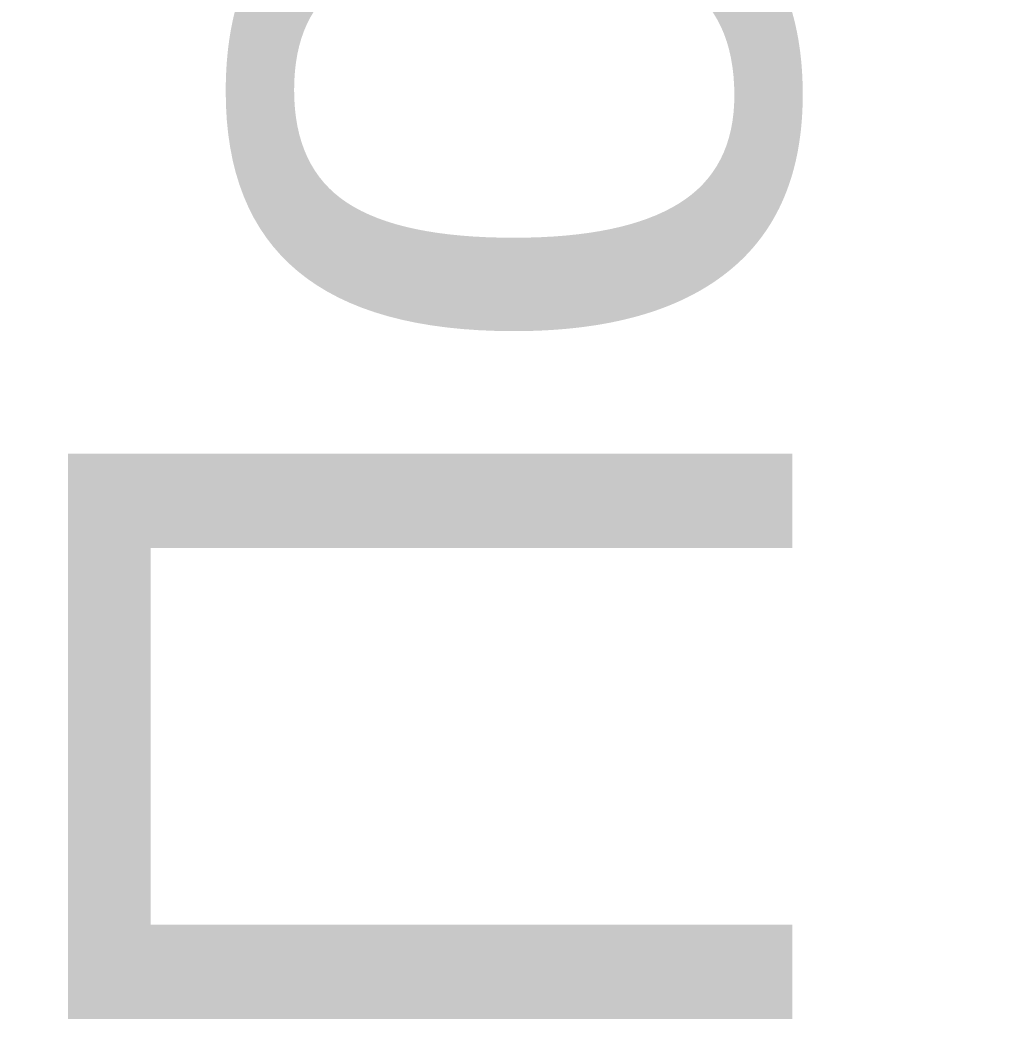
# Model space of a CAD drawing. Header units: millimetres. Extents: x 1235 to 19908, y 833 to 4314.
# Drawn here: x 8747.187 to 8750.565, y 1722.256 to 1725.661 of the extents above; entities that cross this region are included whole.
import ezdxf

# ---------------------------------------------------------------- set-up
doc = ezdxf.new("R2010")
doc.units = ezdxf.units.MM
doc.styles.get("Standard").update_dxf_attribs({"font": 'arial.ttf'})

# ---------------------------------------------------------------- blocks, each defined once
blk = doc.blocks.new('*T258')
at = {"linetype": 'ByBlock', "lineweight": -2, "transparency": 16777216}
for p, q in [((0, 0), (0, 136.705)), ((0, 136.705), (152.6923, 136.705)), ((19.6923, 0), (19.6923, 136.705)), ((38.6923, 0), (38.6923, 136.705)), ((57.6923, 0), (57.6923, 136.705)), ((76.6923, 0), (76.6923, 136.705)), ((95.6923, 0), (95.6923, 136.705)), ((114.6923, 0), (114.6923, 136.705)), ((133.6923, 0), (133.6923, 136.705)), ((152.6923, 0), (152.6923, 136.705)), ((0, 0), (152.6923, 0))]:
    blk.add_line(p, q, dxfattribs=at)
at = {"color": 0, "transparency": 16777216, "width": 133.705, "attachment_point": 4, "rotation": 90}
for s, insert, char_height in [('{\\fArial|b0|i0|c0;Помещение 104. Воздушная заслонка FNM-0303. Электрообогрев EK-803. Включен', (9.8462, 1.5), 2.469444), ('{\\fArial|b0|i0|c0;Помещение 105. Воздушная заслонка FNM-0304. Электрообогрев EK-804. Включен', (86.1923, 1.5), 2.469444), ('{\\fArial|b0|i0|c0;Помещение 105. Воздушная заслонка FNM-0304. Электрообогрев EK-804. Авария', (67.1923, 1.5), 2.469444), ('{\\fArial|b0|i0|c0;Помещение 106. Воздушная заслонка FNM-0305. Электрообогрев EK-805. Авария', (143.1923, 1.5), 2.469444), ('{\\fArial|b0|i0|c0;Помещение 104. Воздушная заслонка FNM-0303. Электропривод с конечными выключателями FNM-0303. Закрыта ', (29.1923, 1.5), 2.4694444), ('{\\fArial|b0|i0|c0;Помещение 104. Воздушная заслонка FNM-0303. Электропривод с конечными выключателями FNM-0303. Открыта ', (48.1923, 1.5), 2.4694444), ('{\\fArial|b0|i0|c0;Помещение 105. Воздушная заслонка FNM-0304. Электропривод с конечными выключателями FNM-0304. Закрыта ', (105.1923, 1.5), 2.4694444), ('{\\fArial|b0|i0|c0;Помещение 105. Воздушная заслонка FNM-0304. Электропривод с конечными выключателями FNM-0304. Открыта ', (124.1923, 1.5), 2.4694444)]:
    blk.add_mtext(s, dxfattribs=dict(at, insert=insert, char_height=char_height))

msp = doc.modelspace()

# ---------------------------------------------------------------- block references
msp.add_blockref('*T258', (8739.1115, 1720.4767))

doc.saveas('drawing.dxf')
